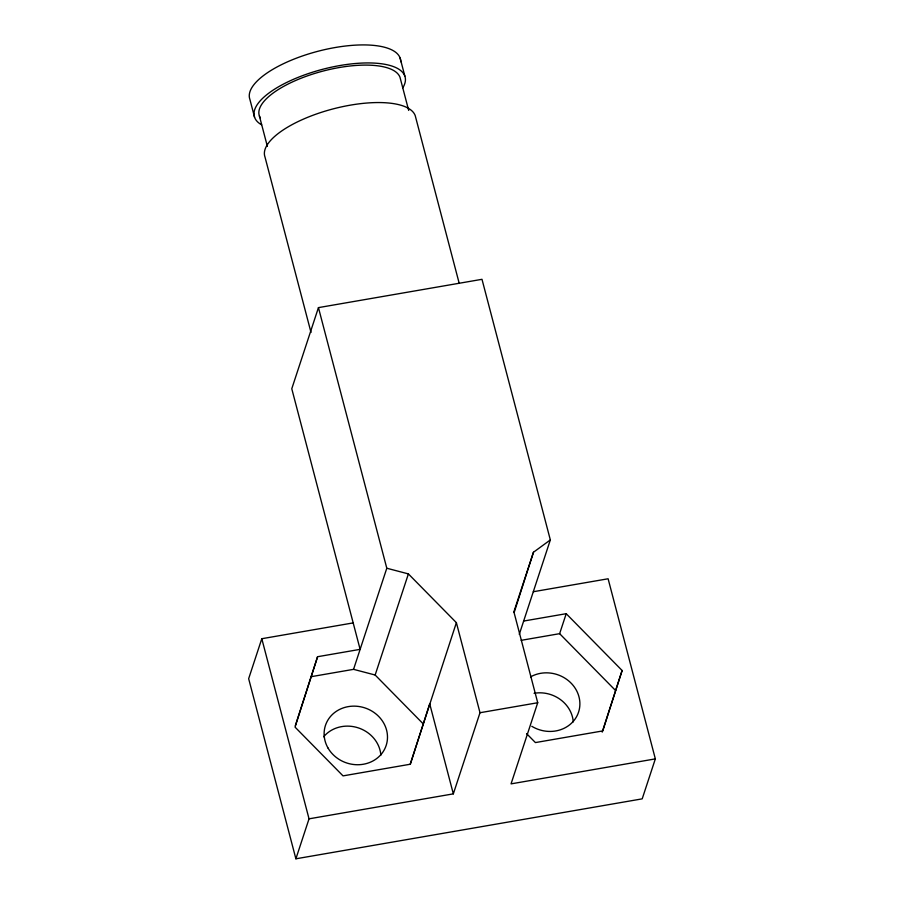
<?xml version="1.0" encoding="UTF-8"?>
<svg xmlns="http://www.w3.org/2000/svg" width="904" height="904" viewBox="0 0 904 904"><rect width="100%" height="100%" fill="white"/><g stroke="black" fill="none" stroke-linecap="round" stroke-linejoin="round"><path stroke-width="1.36" d="M295.348 725.607L317.575 656.722L360.12 649.354L291.777 388.754L318.445 307.62L481.99 279.313L550.333 539.925L519.28 634.371M317.575 656.722L295.032 727.11L343.023 775.881L410.359 764.219L429.705 703.798L453.333 793.859L309.032 818.832L295.89 858.8L642.202 798.853L655.343 758.885L608.109 578.775L533.337 591.724M410.235 764.061L456.384 622.664L408.393 573.904L386.799 568.232L318.445 307.62M550.333 539.925L533.462 552.254L514.105 612.675L537.722 702.736L511.054 783.87L655.343 758.885M602.211 732.104L622.11 670.497L566.209 613.692L523.665 621.048M622.11 670.497L602.753 730.918L535.417 742.579L526.603 733.619M353.181 622.901L261.798 638.721L248.656 678.689L295.89 858.8M311.01 676.712L353.554 669.344L386.799 568.232M423.14 723.788L375.149 675.017L408.393 573.904M453.333 793.859L480.001 712.725L456.384 622.664M513.777 612.132L533.462 552.254M521.201 640.326L559.632 633.67L566.209 613.692M480.001 712.725L537.722 702.736M353.554 669.344L375.149 675.017M559.632 633.67L615.534 690.486M400.122 58.082L404.845 76.094M459.13 283.065L415.241 115.712A77.936 28.306 -14.7 0 0 330.582 109.576A77.936 28.306 -14.7 0 0 264.974 156.946L311.01 332.457M408.687 110.435L400.031 77.405A72.941 26.487 -14.7 0 0 317.756 72.535A72.941 26.487 -14.7 0 0 260.442 118.096M259.403 115.995L267.369 146.369M254.589 117.317L249.866 99.304A77.936 28.306 -14.7 0 1 320.4 50.647A77.936 28.306 -14.7 0 1 400.721 61.743M261.798 638.721L309.032 818.832M261.618 124.82A77.936 28.306 -14.7 0 1 322.671 69.292A77.936 28.306 -14.7 0 1 402.766 87.891M530.569 676.881A31.979 29.007 18.2 0 1 571.712 683.774A31.979 29.007 18.2 0 1 572.639 722.07A31.979 29.007 18.2 0 1 531.778 726.285M323.655 736.783A31.979 29.007 18.2 0 1 358.074 727.799A31.979 29.007 18.2 0 1 380.855 755.19M534.072 693.3A31.979 29.007 18.2 0 1 573.26 721.889M328.028 748.049A31.979 29.007 18.2 0 0 382.912 752.049A31.979 29.007 18.2 0 0 356.47 706.227A31.979 29.007 18.2 0 0 328.028 748.049"/></g></svg>
